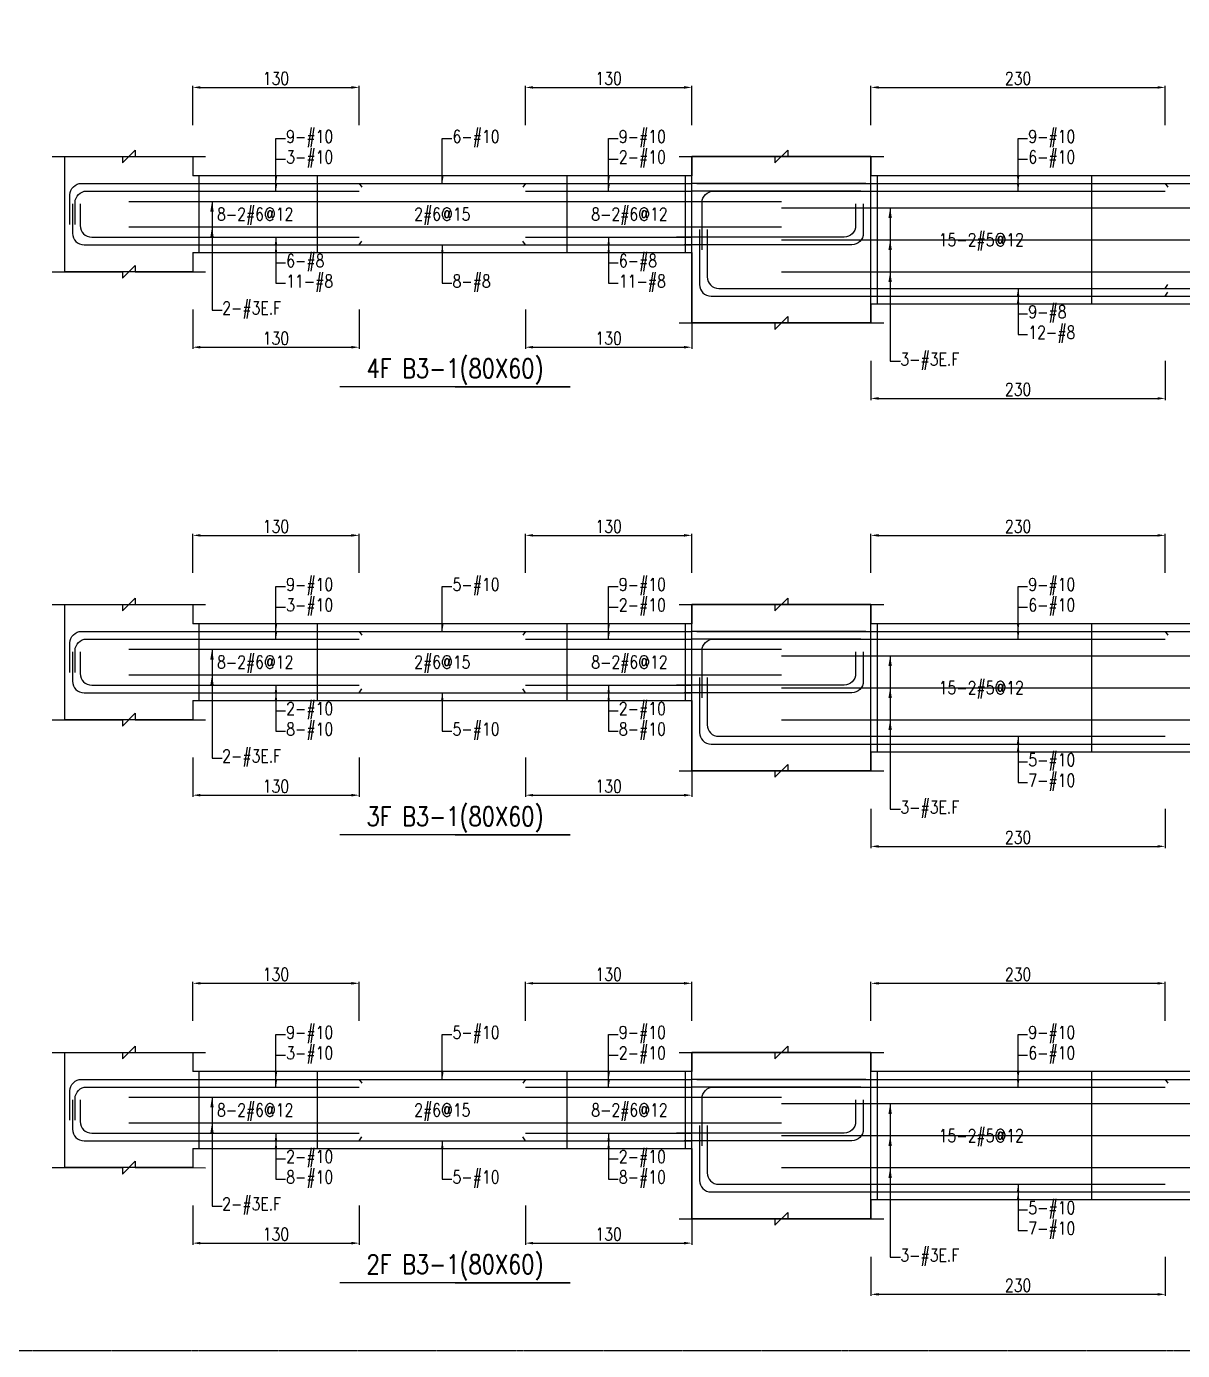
# Model space of a CAD drawing. Header units: millimetres. Extents: x 0 to 84580, y -12276 to 4373.
# Drawn here: x 47146 to 48049, y 0 to 1034 of the extents above; entities that cross this region are included whole.
import ezdxf
from ezdxf.enums import TextEntityAlignment as Align

# ---------------------------------------------------------------- set-up
doc = ezdxf.new("R2010")
doc.units = ezdxf.units.MM
doc.header["$MEASUREMENT"] = 0
doc.linetypes.add('CENTER', pattern=[2, 1.25, -0.25, 0.25, -0.25])
for name, color, linetype in [('S-DIM', 2, 'Continuous'), ('S-GRID', 1, 'CENTER'), ('S-LEADER', 2, 'Continuous'), ('S-RC', 130, 'Continuous'), ('S-REINF', 6, 'Continuous'), ('S-TEXT', 2, 'Continuous')]:
    doc.layers.add(name, color=color, linetype=linetype)
doc.styles.add('CS4', font='romans.shx', dxfattribs={"width": 0.8, "bigfont": 'lsp.shx'})
doc.styles.get("Standard").update_dxf_attribs({"font": 'arial.ttf'})
doc.dimstyles.new('ISO-25', dxfattribs={"dimtxt": 2.5, "dimasz": 2.5, "dimexe": 1.25, "dimexo": 0.625, "dimtad": 1, "dimtxsty": 'Standard', "dimcen": 2.5, "dimadec": 0, "dimazin": 0, "dimtfac": 1, "dimtmove": 0, "dimatfit": 3, "dimfxl": 0, "dimarcsym": 0})

# ---------------------------------------------------------------- blocks, each defined once
blk = doc.blocks.new('*D611')
at = {"layer": 'DEFPOINTS', "color": 0, "transparency": 16777216}
for p in [(47405.9, 286.9), (47275.9, 256.9), (47405.9, 256.9)]:
    blk.add_point(p, dxfattribs=at)
at = {"layer": 'S-DIM', "color": 0, "lineweight": -2, "transparency": 16777216}
for p, q in [((47275.9, 257.5), (47275.9, 288.1)), ((47281.9, 286.9), (47399.9, 286.9)), ((47405.9, 257.5), (47405.9, 288.1))]:
    blk.add_line(p, q, dxfattribs=at)
at = {"layer": 'S-DIM', "color": 0, "transparency": 16777216}
for points in [[(47281.9, 287.9), (47281.9, 285.9), (47275.9, 286.9)], [(47399.9, 287.9), (47399.9, 285.9), (47405.9, 286.9)]]:
    blk.add_solid(points, dxfattribs=at)
at = {"layer": 'S-DIM', "color": 0, "transparency": 16777216, "insert": (47340.9, 293.9), "char_height": 10, "attachment_point": 5, "style": 'CS4'}
blk.add_mtext('130', dxfattribs=at)
blk = doc.blocks.new('*D612')
at = {"layer": 'DEFPOINTS', "color": 0, "transparency": 16777216}
for p in [(47665.9, 286.9), (47535.9, 256.9), (47665.9, 256.9)]:
    blk.add_point(p, dxfattribs=at)
at = {"layer": 'S-DIM', "color": 0, "lineweight": -2, "transparency": 16777216}
for p, q in [((47535.9, 257.5), (47535.9, 288.1)), ((47541.9, 286.9), (47659.9, 286.9)), ((47665.9, 257.5), (47665.9, 288.1))]:
    blk.add_line(p, q, dxfattribs=at)
at = {"layer": 'S-DIM', "color": 0, "transparency": 16777216}
for points in [[(47541.9, 287.9), (47541.9, 285.9), (47535.9, 286.9)], [(47659.9, 287.9), (47659.9, 285.9), (47665.9, 286.9)]]:
    blk.add_solid(points, dxfattribs=at)
at = {"layer": 'S-DIM', "color": 0, "transparency": 16777216, "insert": (47600.9, 293.9), "char_height": 10, "attachment_point": 5, "style": 'CS4'}
blk.add_mtext('130', dxfattribs=at)
blk = doc.blocks.new('*D613')
at = {"layer": 'DEFPOINTS', "color": 0, "transparency": 16777216}
for p in [(47275.9, 113.9), (47405.9, 113.9), (47405.9, 83.9)]:
    blk.add_point(p, dxfattribs=at)
at = {"layer": 'S-DIM', "color": 0, "lineweight": -2, "transparency": 16777216}
for p, q in [((47275.9, 113.3), (47275.9, 82.6)), ((47405.9, 113.3), (47405.9, 82.6)), ((47281.9, 83.9), (47399.9, 83.9))]:
    blk.add_line(p, q, dxfattribs=at)
at = {"layer": 'S-DIM', "color": 0, "transparency": 16777216}
for points in [[(47281.9, 84.9), (47281.9, 82.9), (47275.9, 83.9)], [(47399.9, 84.9), (47399.9, 82.9), (47405.9, 83.9)]]:
    blk.add_solid(points, dxfattribs=at)
at = {"layer": 'S-DIM', "color": 0, "transparency": 16777216, "insert": (47340.9, 90.9), "char_height": 10, "attachment_point": 5, "style": 'CS4'}
blk.add_mtext('130', dxfattribs=at)
blk = doc.blocks.new('*D614')
at = {"layer": 'DEFPOINTS', "color": 0, "transparency": 16777216}
for p in [(47535.9, 113.9), (47665.9, 113.9), (47665.9, 83.9)]:
    blk.add_point(p, dxfattribs=at)
at = {"layer": 'S-DIM', "color": 0, "lineweight": -2, "transparency": 16777216}
for p, q in [((47535.9, 113.3), (47535.9, 82.6)), ((47665.9, 113.3), (47665.9, 82.6)), ((47541.9, 83.9), (47659.9, 83.9))]:
    blk.add_line(p, q, dxfattribs=at)
at = {"layer": 'S-DIM', "color": 0, "transparency": 16777216}
for points in [[(47541.9, 84.9), (47541.9, 82.9), (47535.9, 83.9)], [(47659.9, 84.9), (47659.9, 82.9), (47665.9, 83.9)]]:
    blk.add_solid(points, dxfattribs=at)
at = {"layer": 'S-DIM', "color": 0, "transparency": 16777216, "insert": (47600.9, 90.9), "char_height": 10, "attachment_point": 5, "style": 'CS4'}
blk.add_mtext('130', dxfattribs=at)
blk = doc.blocks.new('*D621')
at = {"layer": 'DEFPOINTS', "color": 0, "transparency": 16777216}
for p in [(47405.9, 636.9), (47275.9, 606.9), (47405.9, 606.9)]:
    blk.add_point(p, dxfattribs=at)
at = {"layer": 'S-DIM', "color": 0, "lineweight": -2, "transparency": 16777216}
for p, q in [((47275.9, 607.5), (47275.9, 638.1)), ((47281.9, 636.9), (47399.9, 636.9)), ((47405.9, 607.5), (47405.9, 638.1))]:
    blk.add_line(p, q, dxfattribs=at)
at = {"layer": 'S-DIM', "color": 0, "transparency": 16777216}
for points in [[(47281.9, 637.9), (47281.9, 635.9), (47275.9, 636.9)], [(47399.9, 637.9), (47399.9, 635.9), (47405.9, 636.9)]]:
    blk.add_solid(points, dxfattribs=at)
at = {"layer": 'S-DIM', "color": 0, "transparency": 16777216, "insert": (47340.9, 643.9), "char_height": 10, "attachment_point": 5, "style": 'CS4'}
blk.add_mtext('130', dxfattribs=at)
blk = doc.blocks.new('*D622')
at = {"layer": 'DEFPOINTS', "color": 0, "transparency": 16777216}
for p in [(47665.9, 636.9), (47535.9, 606.9), (47665.9, 606.9)]:
    blk.add_point(p, dxfattribs=at)
at = {"layer": 'S-DIM', "color": 0, "lineweight": -2, "transparency": 16777216}
for p, q in [((47535.9, 607.5), (47535.9, 638.1)), ((47541.9, 636.9), (47659.9, 636.9)), ((47665.9, 607.5), (47665.9, 638.1))]:
    blk.add_line(p, q, dxfattribs=at)
at = {"layer": 'S-DIM', "color": 0, "transparency": 16777216}
for points in [[(47541.9, 637.9), (47541.9, 635.9), (47535.9, 636.9)], [(47659.9, 637.9), (47659.9, 635.9), (47665.9, 636.9)]]:
    blk.add_solid(points, dxfattribs=at)
at = {"layer": 'S-DIM', "color": 0, "transparency": 16777216, "insert": (47600.9, 643.9), "char_height": 10, "attachment_point": 5, "style": 'CS4'}
blk.add_mtext('130', dxfattribs=at)
blk = doc.blocks.new('*D623')
at = {"layer": 'DEFPOINTS', "color": 0, "transparency": 16777216}
for p in [(47275.9, 463.9), (47405.9, 463.9), (47405.9, 433.9)]:
    blk.add_point(p, dxfattribs=at)
at = {"layer": 'S-DIM', "color": 0, "lineweight": -2, "transparency": 16777216}
for p, q in [((47275.9, 463.3), (47275.9, 432.6)), ((47405.9, 463.3), (47405.9, 432.6)), ((47281.9, 433.9), (47399.9, 433.9))]:
    blk.add_line(p, q, dxfattribs=at)
at = {"layer": 'S-DIM', "color": 0, "transparency": 16777216}
for points in [[(47281.9, 434.9), (47281.9, 432.9), (47275.9, 433.9)], [(47399.9, 434.9), (47399.9, 432.9), (47405.9, 433.9)]]:
    blk.add_solid(points, dxfattribs=at)
at = {"layer": 'S-DIM', "color": 0, "transparency": 16777216, "insert": (47340.9, 440.9), "char_height": 10, "attachment_point": 5, "style": 'CS4'}
blk.add_mtext('130', dxfattribs=at)
blk = doc.blocks.new('*D624')
at = {"layer": 'DEFPOINTS', "color": 0, "transparency": 16777216}
for p in [(47535.9, 463.9), (47665.9, 463.9), (47665.9, 433.9)]:
    blk.add_point(p, dxfattribs=at)
at = {"layer": 'S-DIM', "color": 0, "lineweight": -2, "transparency": 16777216}
for p, q in [((47535.9, 463.3), (47535.9, 432.6)), ((47665.9, 463.3), (47665.9, 432.6)), ((47541.9, 433.9), (47659.9, 433.9))]:
    blk.add_line(p, q, dxfattribs=at)
at = {"layer": 'S-DIM', "color": 0, "transparency": 16777216}
for points in [[(47541.9, 434.9), (47541.9, 432.9), (47535.9, 433.9)], [(47659.9, 434.9), (47659.9, 432.9), (47665.9, 433.9)]]:
    blk.add_solid(points, dxfattribs=at)
at = {"layer": 'S-DIM', "color": 0, "transparency": 16777216, "insert": (47600.9, 440.9), "char_height": 10, "attachment_point": 5, "style": 'CS4'}
blk.add_mtext('130', dxfattribs=at)
blk = doc.blocks.new('*D625')
at = {"layer": 'DEFPOINTS', "color": 0, "transparency": 16777216}
for p in [(47405.9, 986.9), (47275.9, 956.9), (47405.9, 956.9)]:
    blk.add_point(p, dxfattribs=at)
at = {"layer": 'S-DIM', "color": 0, "lineweight": -2, "transparency": 16777216}
for p, q in [((47275.9, 957.5), (47275.9, 988.1)), ((47281.9, 986.9), (47399.9, 986.9)), ((47405.9, 957.5), (47405.9, 988.1))]:
    blk.add_line(p, q, dxfattribs=at)
at = {"layer": 'S-DIM', "color": 0, "transparency": 16777216}
for points in [[(47281.9, 987.9), (47281.9, 985.9), (47275.9, 986.9)], [(47399.9, 987.9), (47399.9, 985.9), (47405.9, 986.9)]]:
    blk.add_solid(points, dxfattribs=at)
at = {"layer": 'S-DIM', "color": 0, "transparency": 16777216, "insert": (47340.9, 993.9), "char_height": 10, "attachment_point": 5, "style": 'CS4'}
blk.add_mtext('130', dxfattribs=at)
blk = doc.blocks.new('*D626')
at = {"layer": 'DEFPOINTS', "color": 0, "transparency": 16777216}
for p in [(47665.9, 986.9), (47535.9, 956.9), (47665.9, 956.9)]:
    blk.add_point(p, dxfattribs=at)
at = {"layer": 'S-DIM', "color": 0, "lineweight": -2, "transparency": 16777216}
for p, q in [((47535.9, 957.5), (47535.9, 988.1)), ((47541.9, 986.9), (47659.9, 986.9)), ((47665.9, 957.5), (47665.9, 988.1))]:
    blk.add_line(p, q, dxfattribs=at)
at = {"layer": 'S-DIM', "color": 0, "transparency": 16777216}
for points in [[(47541.9, 987.9), (47541.9, 985.9), (47535.9, 986.9)], [(47659.9, 987.9), (47659.9, 985.9), (47665.9, 986.9)]]:
    blk.add_solid(points, dxfattribs=at)
at = {"layer": 'S-DIM', "color": 0, "transparency": 16777216, "insert": (47600.9, 993.9), "char_height": 10, "attachment_point": 5, "style": 'CS4'}
blk.add_mtext('130', dxfattribs=at)
blk = doc.blocks.new('*D627')
at = {"layer": 'DEFPOINTS', "color": 0, "transparency": 16777216}
for p in [(47275.9, 813.9), (47405.9, 813.9), (47405.9, 783.9)]:
    blk.add_point(p, dxfattribs=at)
at = {"layer": 'S-DIM', "color": 0, "lineweight": -2, "transparency": 16777216}
for p, q in [((47275.9, 813.3), (47275.9, 782.6)), ((47405.9, 813.3), (47405.9, 782.6)), ((47281.9, 783.9), (47399.9, 783.9))]:
    blk.add_line(p, q, dxfattribs=at)
at = {"layer": 'S-DIM', "color": 0, "transparency": 16777216}
for points in [[(47281.9, 784.9), (47281.9, 782.9), (47275.9, 783.9)], [(47399.9, 784.9), (47399.9, 782.9), (47405.9, 783.9)]]:
    blk.add_solid(points, dxfattribs=at)
at = {"layer": 'S-DIM', "color": 0, "transparency": 16777216, "insert": (47340.9, 790.9), "char_height": 10, "attachment_point": 5, "style": 'CS4'}
blk.add_mtext('130', dxfattribs=at)
blk = doc.blocks.new('*D628')
at = {"layer": 'DEFPOINTS', "color": 0, "transparency": 16777216}
for p in [(47535.9, 813.9), (47665.9, 813.9), (47665.9, 783.9)]:
    blk.add_point(p, dxfattribs=at)
at = {"layer": 'S-DIM', "color": 0, "lineweight": -2, "transparency": 16777216}
for p, q in [((47535.9, 813.3), (47535.9, 782.6)), ((47665.9, 813.3), (47665.9, 782.6)), ((47541.9, 783.9), (47659.9, 783.9))]:
    blk.add_line(p, q, dxfattribs=at)
at = {"layer": 'S-DIM', "color": 0, "transparency": 16777216}
for points in [[(47541.9, 784.9), (47541.9, 782.9), (47535.9, 783.9)], [(47659.9, 784.9), (47659.9, 782.9), (47665.9, 783.9)]]:
    blk.add_solid(points, dxfattribs=at)
at = {"layer": 'S-DIM', "color": 0, "transparency": 16777216, "insert": (47600.9, 790.9), "char_height": 10, "attachment_point": 5, "style": 'CS4'}
blk.add_mtext('130', dxfattribs=at)
blk = doc.blocks.new('*D635')
at = {"layer": 'DEFPOINTS', "color": 0, "transparency": 16777216}
for p in [(48035.9, 286.9), (47805.9, 256.9), (48035.9, 256.9)]:
    blk.add_point(p, dxfattribs=at)
at = {"layer": 'S-DIM', "color": 0, "lineweight": -2, "transparency": 16777216}
for p, q in [((47805.9, 257.5), (47805.9, 288.1)), ((47811.9, 286.9), (48029.9, 286.9)), ((48035.9, 257.5), (48035.9, 288.1))]:
    blk.add_line(p, q, dxfattribs=at)
at = {"layer": 'S-DIM', "color": 0, "transparency": 16777216}
for points in [[(47811.9, 287.9), (47811.9, 285.9), (47805.9, 286.9)], [(48029.9, 287.9), (48029.9, 285.9), (48035.9, 286.9)]]:
    blk.add_solid(points, dxfattribs=at)
at = {"layer": 'S-DIM', "color": 0, "transparency": 16777216, "insert": (47920.9, 293.9), "char_height": 10, "attachment_point": 5, "style": 'CS4'}
blk.add_mtext('230', dxfattribs=at)
blk = doc.blocks.new('*D637')
at = {"layer": 'DEFPOINTS', "color": 0, "transparency": 16777216}
for p in [(47805.9, 73.9), (48035.9, 73.9), (48035.9, 43.9)]:
    blk.add_point(p, dxfattribs=at)
at = {"layer": 'S-DIM', "color": 0, "lineweight": -2, "transparency": 16777216}
for p, q in [((47805.9, 73.3), (47805.9, 42.6)), ((48035.9, 73.3), (48035.9, 42.6)), ((47811.9, 43.9), (48029.9, 43.9))]:
    blk.add_line(p, q, dxfattribs=at)
at = {"layer": 'S-DIM', "color": 0, "transparency": 16777216}
for points in [[(47811.9, 44.9), (47811.9, 42.9), (47805.9, 43.9)], [(48029.9, 44.9), (48029.9, 42.9), (48035.9, 43.9)]]:
    blk.add_solid(points, dxfattribs=at)
at = {"layer": 'S-DIM', "color": 0, "transparency": 16777216, "insert": (47920.9, 50.9), "char_height": 10, "attachment_point": 5, "style": 'CS4'}
blk.add_mtext('230', dxfattribs=at)
blk = doc.blocks.new('*D639')
at = {"layer": 'DEFPOINTS', "color": 0, "transparency": 16777216}
for p in [(48035.9, 636.9), (47805.9, 606.9), (48035.9, 606.9)]:
    blk.add_point(p, dxfattribs=at)
at = {"layer": 'S-DIM', "color": 0, "lineweight": -2, "transparency": 16777216}
for p, q in [((47805.9, 607.5), (47805.9, 638.1)), ((47811.9, 636.9), (48029.9, 636.9)), ((48035.9, 607.5), (48035.9, 638.1))]:
    blk.add_line(p, q, dxfattribs=at)
at = {"layer": 'S-DIM', "color": 0, "transparency": 16777216}
for points in [[(47811.9, 637.9), (47811.9, 635.9), (47805.9, 636.9)], [(48029.9, 637.9), (48029.9, 635.9), (48035.9, 636.9)]]:
    blk.add_solid(points, dxfattribs=at)
at = {"layer": 'S-DIM', "color": 0, "transparency": 16777216, "insert": (47920.9, 643.9), "char_height": 10, "attachment_point": 5, "style": 'CS4'}
blk.add_mtext('230', dxfattribs=at)
blk = doc.blocks.new('*D641')
at = {"layer": 'DEFPOINTS', "color": 0, "transparency": 16777216}
for p in [(47805.9, 423.9), (48035.9, 423.9), (48035.9, 393.9)]:
    blk.add_point(p, dxfattribs=at)
at = {"layer": 'S-DIM', "color": 0, "lineweight": -2, "transparency": 16777216}
for p, q in [((47805.9, 423.3), (47805.9, 392.6)), ((48035.9, 423.3), (48035.9, 392.6)), ((47811.9, 393.9), (48029.9, 393.9))]:
    blk.add_line(p, q, dxfattribs=at)
at = {"layer": 'S-DIM', "color": 0, "transparency": 16777216}
for points in [[(47811.9, 394.9), (47811.9, 392.9), (47805.9, 393.9)], [(48029.9, 394.9), (48029.9, 392.9), (48035.9, 393.9)]]:
    blk.add_solid(points, dxfattribs=at)
at = {"layer": 'S-DIM', "color": 0, "transparency": 16777216, "insert": (47920.9, 400.9), "char_height": 10, "attachment_point": 5, "style": 'CS4'}
blk.add_mtext('230', dxfattribs=at)
blk = doc.blocks.new('*D553')
at = {"layer": 'DEFPOINTS', "color": 0, "transparency": 16777216}
for p in [(48035.9, 986.9), (47805.9, 956.9), (48035.9, 956.9)]:
    blk.add_point(p, dxfattribs=at)
at = {"layer": 'S-DIM', "color": 0, "lineweight": -2, "transparency": 16777216}
for p, q in [((47805.9, 957.5), (47805.9, 988.1)), ((47811.9, 986.9), (48029.9, 986.9)), ((48035.9, 957.5), (48035.9, 988.1))]:
    blk.add_line(p, q, dxfattribs=at)
at = {"layer": 'S-DIM', "color": 0, "transparency": 16777216}
for points in [[(47811.9, 987.9), (47811.9, 985.9), (47805.9, 986.9)], [(48029.9, 987.9), (48029.9, 985.9), (48035.9, 986.9)]]:
    blk.add_solid(points, dxfattribs=at)
at = {"layer": 'S-DIM', "color": 0, "transparency": 16777216, "insert": (47920.9, 993.9), "char_height": 10, "attachment_point": 5, "style": 'CS4'}
blk.add_mtext('230', dxfattribs=at)
blk = doc.blocks.new('*D555')
at = {"layer": 'DEFPOINTS', "color": 0, "transparency": 16777216}
for p in [(47805.9, 773.9), (48035.9, 773.9), (48035.9, 743.9)]:
    blk.add_point(p, dxfattribs=at)
at = {"layer": 'S-DIM', "color": 0, "lineweight": -2, "transparency": 16777216}
for p, q in [((47805.9, 773.3), (47805.9, 742.6)), ((48035.9, 773.3), (48035.9, 742.6)), ((47811.9, 743.9), (48029.9, 743.9))]:
    blk.add_line(p, q, dxfattribs=at)
at = {"layer": 'S-DIM', "color": 0, "transparency": 16777216}
for points in [[(47811.9, 744.9), (47811.9, 742.9), (47805.9, 743.9)], [(48029.9, 744.9), (48029.9, 742.9), (48035.9, 743.9)]]:
    blk.add_solid(points, dxfattribs=at)
at = {"layer": 'S-DIM', "color": 0, "transparency": 16777216, "insert": (47920.9, 750.9), "char_height": 10, "attachment_point": 5, "style": 'CS4'}
blk.add_mtext('230', dxfattribs=at)

msp = doc.modelspace()

# ---------------------------------------------------------------- linework, layer by layer
at = {"layer": 'S-GRID'}
msp.add_lwpolyline([(45519, 0), (48748, 0), (48748, 2069), (45519, 2069), (45519, 0)], dxfattribs=at)
at = {"layer": 'S-RC'}
for points in [[(47165.915, 932.881), (47220.915, 932.87), (47220.914, 927.87), (47230.916, 937.868), (47230.915, 932.868), (47285.915, 932.857)], [(47275.915, 857.881), (47275.915, 842.881), (47175.915, 842.881), (47175.915, 932.881), (47275.915, 932.881), (47275.915, 917.881)], [(47655.915, 932.881), (47730.915, 932.866), (47730.914, 927.866), (47740.916, 937.864), (47740.915, 932.864), (47815.915, 932.85)], [(47655.915, 932.881), (47730.915, 932.866), (47730.914, 927.866), (47740.916, 937.864), (47740.915, 932.864), (47815.915, 932.85)], [(47665.915, 857.881), (47665.915, 802.881), (47805.915, 802.881), (47805.915, 932.881), (47665.915, 932.881), (47665.915, 917.881)], [(47805.915, 817.881), (47805.915, 802.881), (47665.915, 802.881), (47665.915, 932.881), (47805.915, 932.881), (47805.915, 917.881)], [(47665.915, 917.881), (47275.915, 917.881)], [(48495.915, 917.881), (47805.915, 917.881)], [(47275.915, 857.881), (47665.915, 857.881)], [(47165.915, 842.881), (47220.915, 842.87), (47220.914, 837.87), (47230.916, 847.868), (47230.915, 842.868), (47285.915, 842.857)], [(47805.915, 817.881), (48495.915, 817.881)], [(47655.915, 802.881), (47730.915, 802.866), (47730.914, 797.866), (47740.916, 807.864), (47740.915, 802.864), (47815.915, 802.85)], [(47655.915, 802.881), (47730.915, 802.866), (47730.914, 797.866), (47740.916, 807.864), (47740.915, 802.864), (47815.915, 802.85)], [(47480.915, 752.881), (47570.915, 752.881), (47390.915, 752.881)], [(47165.915, 582.881), (47220.915, 582.87), (47220.914, 577.87), (47230.916, 587.868), (47230.915, 582.868), (47285.915, 582.857)], [(47275.915, 507.881), (47275.915, 492.881), (47175.915, 492.881), (47175.915, 582.881), (47275.915, 582.881), (47275.915, 567.881)], [(47655.915, 582.881), (47730.915, 582.866), (47730.914, 577.866), (47740.916, 587.864), (47740.915, 582.864), (47815.915, 582.85)], [(47655.915, 582.881), (47730.915, 582.866), (47730.914, 577.866), (47740.916, 587.864), (47740.915, 582.864), (47815.915, 582.85)], [(47665.915, 507.881), (47665.915, 452.881), (47805.915, 452.881), (47805.915, 582.881), (47665.915, 582.881), (47665.915, 567.881)], [(47805.915, 467.881), (47805.915, 452.881), (47665.915, 452.881), (47665.915, 582.881), (47805.915, 582.881), (47805.915, 567.881)], [(47665.915, 567.881), (47275.915, 567.881)], [(48495.915, 567.881), (47805.915, 567.881)], [(47275.915, 507.881), (47665.915, 507.881)], [(47165.915, 492.881), (47220.915, 492.87), (47220.914, 487.87), (47230.916, 497.868), (47230.915, 492.868), (47285.915, 492.857)], [(47805.915, 467.881), (48495.915, 467.881)], [(47655.915, 452.881), (47730.915, 452.866), (47730.914, 447.866), (47740.916, 457.864), (47740.915, 452.864), (47815.915, 452.85)], [(47655.915, 452.881), (47730.915, 452.866), (47730.914, 447.866), (47740.916, 457.864), (47740.915, 452.864), (47815.915, 452.85)], [(47480.915, 402.881), (47570.915, 402.881), (47390.915, 402.881)], [(47165.915, 232.881), (47220.915, 232.87), (47220.914, 227.87), (47230.916, 237.868), (47230.915, 232.868), (47285.915, 232.857)], [(47275.915, 157.881), (47275.915, 142.881), (47175.915, 142.881), (47175.915, 232.881), (47275.915, 232.881), (47275.915, 217.881)], [(47655.915, 232.881), (47730.915, 232.866), (47730.914, 227.866), (47740.916, 237.864), (47740.915, 232.864), (47815.915, 232.85)], [(47655.915, 232.881), (47730.915, 232.866), (47730.914, 227.866), (47740.916, 237.864), (47740.915, 232.864), (47815.915, 232.85)], [(47665.915, 157.881), (47665.915, 102.881), (47805.915, 102.881), (47805.915, 232.881), (47665.915, 232.881), (47665.915, 217.881)], [(47805.915, 117.881), (47805.915, 102.881), (47665.915, 102.881), (47665.915, 232.881), (47805.915, 232.881), (47805.915, 217.881)], [(47665.915, 217.881), (47275.915, 217.881)], [(48495.915, 217.881), (47805.915, 217.881)], [(47275.915, 157.881), (47665.915, 157.881)], [(47165.915, 142.881), (47220.915, 142.87), (47220.914, 137.87), (47230.916, 147.868), (47230.915, 142.868), (47285.915, 142.857)], [(47805.915, 117.881), (48495.915, 117.881)], [(47655.915, 102.881), (47730.915, 102.866), (47730.914, 97.866), (47740.916, 107.864), (47740.915, 102.864), (47815.915, 102.85)], [(47655.915, 102.881), (47730.915, 102.866), (47730.914, 97.866), (47740.916, 107.864), (47740.915, 102.864), (47815.915, 102.85)], [(47480.915, 52.881), (47570.915, 52.881), (47390.915, 52.881)]]:
    msp.add_lwpolyline(points, dxfattribs=at)
at = {"layer": 'S-REINF'}
for points in [[(47179.915, 879.881), (47179.915, 902.881, -0.41421356), (47188.915, 911.881), (47275.915, 911.881)], [(47183.915, 879.881), (47183.915, 896.881, -0.41421356), (47192.915, 905.881), (47275.915, 905.881)], [(47673.915, 859.881), (47673.915, 896.881, -0.41421356), (47682.915, 905.881), (47805.915, 905.881)], [(47181.915, 895.881), (47181.915, 872.881, 0.41421356), (47190.915, 863.881), (47275.915, 863.881)], [(47187.915, 895.881), (47187.915, 878.881, 0.41421356), (47196.915, 869.881), (47275.915, 869.881)], [(47793.915, 895.881), (47793.915, 878.881, -0.41421356), (47784.915, 869.881), (47653.915, 869.881)], [(47799.915, 895.881), (47799.915, 872.881, -0.41421356), (47790.915, 863.881), (47659.915, 863.881)], [(47671.915, 875.881), (47671.915, 832.881, 0.41421356), (47680.915, 823.881), (47805.915, 823.881)], [(47677.915, 875.881), (47677.915, 838.881, 0.41421356), (47686.915, 829.881), (47805.915, 829.881)], [(47179.915, 529.881), (47179.915, 552.881, -0.41421356), (47188.915, 561.881), (47275.915, 561.881)], [(47183.915, 529.881), (47183.915, 546.881, -0.41421356), (47192.915, 555.881), (47275.915, 555.881)], [(47673.915, 509.881), (47673.915, 546.881, -0.41421356), (47682.915, 555.881), (47805.915, 555.881)], [(47181.915, 545.881), (47181.915, 522.881, 0.41421356), (47190.915, 513.881), (47275.915, 513.881)], [(47187.915, 545.881), (47187.915, 528.881, 0.41421356), (47196.915, 519.881), (47275.915, 519.881)], [(47793.915, 545.881), (47793.915, 528.881, -0.41421356), (47784.915, 519.881), (47653.915, 519.881)], [(47799.915, 545.881), (47799.915, 522.881, -0.41421356), (47790.915, 513.881), (47659.915, 513.881)], [(47671.915, 525.881), (47671.915, 482.881, 0.41421356), (47680.915, 473.881), (47805.915, 473.881)], [(47677.915, 525.881), (47677.915, 488.881, 0.41421356), (47686.915, 479.881), (47805.915, 479.881)], [(47179.915, 179.881), (47179.915, 202.881, -0.41421356), (47188.915, 211.881), (47275.915, 211.881)], [(47183.915, 179.881), (47183.915, 196.881, -0.41421356), (47192.915, 205.881), (47275.915, 205.881)], [(47673.915, 159.881), (47673.915, 196.881, -0.41421356), (47682.915, 205.881), (47805.915, 205.881)], [(47181.915, 195.881), (47181.915, 172.881, 0.41421356), (47190.915, 163.881), (47275.915, 163.881)], [(47187.915, 195.881), (47187.915, 178.881, 0.41421356), (47196.915, 169.881), (47275.915, 169.881)], [(47793.915, 195.881), (47793.915, 178.881, -0.41421356), (47784.915, 169.881), (47653.915, 169.881)], [(47799.915, 195.881), (47799.915, 172.881, -0.41421356), (47790.915, 163.881), (47659.915, 163.881)], [(47671.915, 175.881), (47671.915, 132.881, 0.41421356), (47680.915, 123.881), (47805.915, 123.881)], [(47677.915, 175.881), (47677.915, 138.881, 0.41421356), (47686.915, 129.881), (47805.915, 129.881)]]:
    msp.add_lwpolyline(points, format="xyb", dxfattribs=at)
for points in [[(47275.915, 911.881), (47405.915, 911.881)], [(47405.915, 911.881), (47407.915, 908.881)], [(47405.915, 911.881), (47535.915, 911.881)], [(47535.915, 911.881), (47533.915, 908.881)], [(47535.915, 911.881), (47665.915, 911.881)], [(47801.915, 911.881), (47665.915, 911.881)], [(47669.915, 911.881), (47805.915, 911.881)], [(47805.915, 911.881), (48035.915, 911.881)], [(48035.915, 911.881), (48037.915, 908.881)], [(48035.915, 911.881), (48265.915, 911.881)], [(47275.915, 905.881), (47405.915, 905.881)], [(47535.915, 905.881), (47665.915, 905.881)], [(47797.915, 905.881), (47665.915, 905.881)], [(47805.915, 905.881), (48035.915, 905.881)], [(47275.915, 869.881), (47405.915, 869.881)], [(47535.915, 869.881), (47665.915, 869.881)], [(47275.915, 863.881), (47405.915, 863.881)], [(47405.915, 863.881), (47407.915, 866.881)], [(47405.915, 863.881), (47535.915, 863.881)], [(47535.915, 863.881), (47533.915, 866.881)], [(47535.915, 863.881), (47665.915, 863.881)], [(47805.915, 829.881), (48035.915, 829.881)], [(48035.915, 829.881), (48037.915, 832.881)], [(48035.915, 829.881), (48265.915, 829.881)], [(47805.915, 823.881), (48035.915, 823.881)], [(48035.915, 823.881), (48037.915, 826.881)], [(48035.915, 823.881), (48265.915, 823.881)], [(47275.915, 561.881), (47405.915, 561.881)], [(47405.915, 561.881), (47407.915, 558.881)], [(47405.915, 561.881), (47535.915, 561.881)], [(47535.915, 561.881), (47533.915, 558.881)], [(47535.915, 561.881), (47665.915, 561.881)], [(47801.915, 561.881), (47665.915, 561.881)], [(47669.915, 561.881), (47805.915, 561.881)], [(47805.915, 561.881), (48035.915, 561.881)], [(48035.915, 561.881), (48037.915, 558.881)], [(48035.915, 561.881), (48265.915, 561.881)], [(47275.915, 555.881), (47405.915, 555.881)], [(47535.915, 555.881), (47665.915, 555.881)], [(47797.915, 555.881), (47665.915, 555.881)], [(47805.915, 555.881), (48035.915, 555.881)], [(47275.915, 519.881), (47405.915, 519.881)], [(47535.915, 519.881), (47665.915, 519.881)], [(47275.915, 513.881), (47405.915, 513.881)], [(47405.915, 513.881), (47407.915, 516.881)], [(47405.915, 513.881), (47535.915, 513.881)], [(47535.915, 513.881), (47533.915, 516.881)], [(47535.915, 513.881), (47665.915, 513.881)], [(47805.915, 479.881), (48035.915, 479.881)], [(47805.915, 473.881), (48035.915, 473.881)], [(48035.915, 473.881), (48265.915, 473.881)], [(47275.915, 211.881), (47405.915, 211.881)], [(47405.915, 211.881), (47407.915, 208.881)], [(47405.915, 211.881), (47535.915, 211.881)], [(47535.915, 211.881), (47533.915, 208.881)], [(47535.915, 211.881), (47665.915, 211.881)], [(47801.915, 211.881), (47665.915, 211.881)], [(47669.915, 211.881), (47805.915, 211.881)], [(47805.915, 211.881), (48035.915, 211.881)], [(48035.915, 211.881), (48037.915, 208.881)], [(48035.915, 211.881), (48265.915, 211.881)], [(47275.915, 205.881), (47405.915, 205.881)], [(47535.915, 205.881), (47665.915, 205.881)], [(47797.915, 205.881), (47665.915, 205.881)], [(47805.915, 205.881), (48035.915, 205.881)], [(47275.915, 169.881), (47405.915, 169.881)], [(47405.915, 163.881), (47407.915, 166.881)], [(47535.915, 163.881), (47533.915, 166.881)], [(47535.915, 169.881), (47665.915, 169.881)], [(47275.915, 163.881), (47405.915, 163.881)], [(47405.915, 163.881), (47535.915, 163.881)], [(47535.915, 163.881), (47665.915, 163.881)], [(47805.915, 129.881), (48035.915, 129.881)], [(47805.915, 123.881), (48035.915, 123.881)], [(48035.915, 123.881), (48265.915, 123.881)]]:
    msp.add_lwpolyline(points, dxfattribs=at)
at = {"layer": 'S-REINF', "color": 1}
for points in [[(47280.915, 857.881), (47280.915, 917.881)], [(47373.415, 857.881), (47373.415, 917.881)], [(47568.415, 857.881), (47568.415, 917.881)], [(47660.915, 857.881), (47660.915, 917.881)], [(47810.915, 817.881), (47810.915, 917.881)], [(47978.415, 817.881), (47978.415, 917.881)], [(47225.915, 897.881), (47735.915, 897.881)], [(47735.915, 892.881), (48565.915, 892.881)], [(47225.915, 877.881), (47735.915, 877.881)], [(47735.915, 867.881), (48565.915, 867.881)], [(47735.915, 842.881), (48565.915, 842.881)], [(47280.915, 507.881), (47280.915, 567.881)], [(47373.415, 507.881), (47373.415, 567.881)], [(47568.415, 507.881), (47568.415, 567.881)], [(47660.915, 507.881), (47660.915, 567.881)], [(47810.915, 467.881), (47810.915, 567.881)], [(47978.415, 467.881), (47978.415, 567.881)], [(47225.915, 547.881), (47735.915, 547.881)], [(47735.915, 542.881), (48565.915, 542.881)], [(47225.915, 527.881), (47735.915, 527.881)], [(47735.915, 517.881), (48565.915, 517.881)], [(47735.915, 492.881), (48565.915, 492.881)], [(47280.915, 157.881), (47280.915, 217.881)], [(47373.415, 157.881), (47373.415, 217.881)], [(47568.415, 157.881), (47568.415, 217.881)], [(47660.915, 157.881), (47660.915, 217.881)], [(47810.915, 117.881), (47810.915, 217.881)], [(47978.415, 117.881), (47978.415, 217.881)], [(47225.915, 197.881), (47735.915, 197.881)], [(47735.915, 192.881), (48565.915, 192.881)], [(47225.915, 177.881), (47735.915, 177.881)], [(47735.915, 167.881), (48565.915, 167.881)], [(47735.915, 142.881), (48565.915, 142.881)]]:
    msp.add_lwpolyline(points, dxfattribs=at)

# ---------------------------------------------------------------- texts
at = {"layer": 'S-LEADER', "char_height": 10, "attachment_point": 4, "style": 'CS4'}
for s, insert in [('9-#10', (47348.915, 946.881)), ('6-#10', (47478.915, 946.881)), ('9-#10', (47608.915, 946.881)), ('9-#10', (47928.915, 946.881)), ('3-#10', (47348.915, 930.881)), ('2-#10', (47608.915, 930.881)), ('6-#10', (47928.915, 930.881)), ('6-#8', (47348.915, 849.881)), ('6-#8', (47608.915, 849.881)), ('11-#8', (47348.915, 833.881)), ('8-#8', (47478.915, 833.881)), ('11-#8', (47608.915, 833.881)), ('9-#8', (47928.915, 809.881)), ('12-#8', (47928.915, 793.881)), ('9-#10', (47348.915, 596.881)), ('5-#10', (47478.915, 596.881)), ('9-#10', (47608.915, 596.881)), ('9-#10', (47928.915, 596.881)), ('3-#10', (47348.915, 580.881)), ('2-#10', (47608.915, 580.881)), ('6-#10', (47928.915, 580.881)), ('2-#10', (47348.915, 499.881)), ('2-#10', (47608.915, 499.881)), ('8-#10', (47348.915, 483.881)), ('5-#10', (47478.915, 483.881)), ('8-#10', (47608.915, 483.881)), ('5-#10', (47928.915, 459.881)), ('7-#10', (47928.915, 443.881)), ('9-#10', (47348.915, 246.881)), ('5-#10', (47478.915, 246.881)), ('9-#10', (47608.915, 246.881)), ('9-#10', (47928.915, 246.881)), ('3-#10', (47348.915, 230.881)), ('2-#10', (47608.915, 230.881)), ('6-#10', (47928.915, 230.881)), ('2-#10', (47348.915, 149.881)), ('2-#10', (47608.915, 149.881)), ('8-#10', (47348.915, 133.881)), ('5-#10', (47478.915, 133.881)), ('8-#10', (47608.915, 133.881)), ('5-#10', (47928.915, 109.881)), ('7-#10', (47928.915, 93.881))]:
    msp.add_mtext(s, dxfattribs=dict(at, insert=insert))
at = {"layer": 'S-LEADER', "color": 3, "char_height": 10, "attachment_point": 4, "style": 'CS4'}
for s, insert in [('2-#3E.F', (47298.915, 812.881)), ('3-#3E.F', (47828.915, 772.881)), ('2-#3E.F', (47298.915, 462.881)), ('3-#3E.F', (47828.915, 422.881)), ('2-#3E.F', (47298.915, 112.881)), ('3-#3E.F', (47828.915, 72.881))]:
    msp.add_mtext(s, dxfattribs=dict(at, insert=insert))
at = {"layer": 'S-RC', "style": 'CS4', "width": 0.8}
for s, p in [('4F B3-1(80X60)', (47480.915, 759.881)), ('3F B3-1(80X60)', (47480.915, 409.881)), ('2F B3-1(80X60)', (47480.915, 59.881))]:
    msp.add_text(s, height=15, dxfattribs=at).set_placement(p, align=Align.CENTER)
at = {"layer": 'S-TEXT', "color": 1, "style": 'CS4', "width": 0.8}
for s, p in [('8-2#6@12', (47324.665, 882.881)), ('2#6@15', (47470.915, 882.881)), ('8-2#6@12', (47617.165, 882.881)), ('15-2#5@12', (47892.165, 862.881)), ('8-2#6@12', (47324.665, 532.881)), ('2#6@15', (47470.915, 532.881)), ('8-2#6@12', (47617.165, 532.881)), ('15-2#5@12', (47892.165, 512.881)), ('8-2#6@12', (47324.665, 182.881)), ('2#6@15', (47470.915, 182.881)), ('8-2#6@12', (47617.165, 182.881)), ('15-2#5@12', (47892.165, 162.881))]:
    msp.add_text(s, height=10, dxfattribs=at).set_placement(p, align=Align.CENTER)

# ---------------------------------------------------------------- dimensions: what is measured, and where the dimension line sits
at = {"layer": 'S-DIM'}
for p1, p2, distance, picture, middle in [((47275.915, 956.881), (47405.915, 956.881), 30, '*D625', (47340.915, 993.881)), ((47535.915, 956.881), (47665.915, 956.881), 30, '*D626', (47600.915, 993.881)), ((47805.915, 956.881), (48035.915, 956.881), 30, '*D553', (47920.915, 993.881)), ((47275.915, 813.881), (47405.915, 813.881), -30, '*D627', (47340.915, 790.881)), ((47535.915, 813.881), (47665.915, 813.881), -30, '*D628', (47600.915, 790.881)), ((47805.915, 773.881), (48035.915, 773.881), -30, '*D555', (47920.915, 750.881)), ((47275.915, 606.881), (47405.915, 606.881), 30, '*D621', (47340.915, 643.881)), ((47535.915, 606.881), (47665.915, 606.881), 30, '*D622', (47600.915, 643.881)), ((47805.915, 606.881), (48035.915, 606.881), 30, '*D639', (47920.915, 643.881)), ((47275.915, 463.881), (47405.915, 463.881), -30, '*D623', (47340.915, 440.881)), ((47535.915, 463.881), (47665.915, 463.881), -30, '*D624', (47600.915, 440.881)), ((47805.915, 423.881), (48035.915, 423.881), -30, '*D641', (47920.915, 400.881)), ((47275.915, 256.881), (47405.915, 256.881), 30, '*D611', (47340.915, 293.881)), ((47535.915, 256.881), (47665.915, 256.881), 30, '*D612', (47600.915, 293.881)), ((47805.915, 256.881), (48035.915, 256.881), 30, '*D635', (47920.915, 293.881)), ((47275.915, 113.881), (47405.915, 113.881), -30, '*D613', (47340.915, 90.881)), ((47535.915, 113.881), (47665.915, 113.881), -30, '*D614', (47600.915, 90.881)), ((47805.915, 73.881), (48035.915, 73.881), -30, '*D637', (47920.915, 50.881))]:
    dim = msp.add_aligned_dim(p1=p1, p2=p2, distance=distance, dimstyle='ISO-25', override={"dimtxt": 10, "dimasz": 6, "dimgap": 2, "dimtxsty": 'CS4'}, dxfattribs=at)
    dim.commit()
    dim.dimension.update_dxf_attribs({"geometry": picture, "text_midpoint": middle})

# ---------------------------------------------------------------- leaders
at = {"layer": 'S-LEADER', "annotation_type": 0, "has_hookline": 1, "hookline_direction": 0}
for points, override, text_width in [([(47340.915, 911.881), (47340.915, 946.881), (47348.29, 946.881)], {"dimasz": 6, "dimtad": 0}, 38.476), ([(47470.915, 911.881), (47470.915, 946.881), (47478.29, 946.881)], {"dimasz": 6, "dimtad": 0}, 38.095), ([(47600.915, 911.881), (47600.915, 946.881), (47608.29, 946.881)], {"dimasz": 6, "dimtad": 0}, 38.476), ([(47920.915, 911.881), (47920.915, 946.881), (47928.29, 946.881)], {"dimasz": 6, "dimtad": 0}, 38.476), ([(47340.915, 905.881), (47340.915, 930.881), (47348.29, 930.881)], {"dimasz": 6, "dimtad": 0}, 38.476), ([(47600.915, 905.881), (47600.915, 930.881), (47608.29, 930.881)], {"dimasz": 6, "dimtad": 0}, 38.476), ([(47920.915, 905.881), (47920.915, 930.881), (47928.29, 930.881)], {"dimasz": 6, "dimtad": 0}, 38.095), ([(47290.915, 877.881), (47290.915, 812.881), (47298.29, 812.881)], {"dimasz": 8, "dimtad": 0}, 49.524), ([(47340.915, 869.881), (47340.915, 849.881), (47348.29, 849.881)], {"dimasz": 6, "dimtad": 0}, 30.476), ([(47600.915, 869.881), (47600.915, 849.881), (47608.29, 849.881)], {"dimasz": 6, "dimtad": 0}, 30.476), ([(47340.915, 863.881), (47340.915, 833.881), (47348.29, 833.881)], {"dimasz": 6, "dimtad": 0}, 37.333), ([(47470.915, 863.881), (47470.915, 833.881), (47478.29, 833.881)], {"dimasz": 6, "dimtad": 0}, 30.857), ([(47600.915, 863.881), (47600.915, 833.881), (47608.29, 833.881)], {"dimasz": 6, "dimtad": 0}, 37.333), ([(47820.915, 842.881), (47820.915, 772.881), (47828.29, 772.881)], {"dimasz": 8, "dimtad": 0}, 49.524), ([(47920.915, 829.881), (47920.915, 809.881), (47928.29, 809.881)], {"dimasz": 6, "dimtad": 0}, 30.857), ([(47920.915, 823.881), (47920.915, 793.881), (47928.29, 793.881)], {"dimasz": 6, "dimtad": 0}, 37.333), ([(47340.915, 561.881), (47340.915, 596.881), (47348.29, 596.881)], {"dimasz": 6, "dimtad": 0}, 38.476), ([(47470.915, 561.881), (47470.915, 596.881), (47478.29, 596.881)], {"dimasz": 6, "dimtad": 0}, 38.476), ([(47600.915, 561.881), (47600.915, 596.881), (47608.29, 596.881)], {"dimasz": 6, "dimtad": 0}, 38.476), ([(47920.915, 561.881), (47920.915, 596.881), (47928.29, 596.881)], {"dimasz": 6, "dimtad": 0}, 38.476), ([(47340.915, 555.881), (47340.915, 580.881), (47348.29, 580.881)], {"dimasz": 6, "dimtad": 0}, 38.476), ([(47600.915, 555.881), (47600.915, 580.881), (47608.29, 580.881)], {"dimasz": 6, "dimtad": 0}, 38.476), ([(47920.915, 555.881), (47920.915, 580.881), (47928.29, 580.881)], {"dimasz": 6, "dimtad": 0}, 38.095), ([(47290.915, 527.881), (47290.915, 462.881), (47298.29, 462.881)], {"dimasz": 8, "dimtad": 0}, 49.524), ([(47340.915, 519.881), (47340.915, 499.881), (47348.29, 499.881)], {"dimasz": 6, "dimtad": 0}, 38.476), ([(47600.915, 519.881), (47600.915, 499.881), (47608.29, 499.881)], {"dimasz": 6, "dimtad": 0}, 38.476), ([(47340.915, 513.881), (47340.915, 483.881), (47348.29, 483.881)], {"dimasz": 6, "dimtad": 0}, 38.476), ([(47470.915, 513.881), (47470.915, 483.881), (47478.29, 483.881)], {"dimasz": 6, "dimtad": 0}, 38.476), ([(47600.915, 513.881), (47600.915, 483.881), (47608.29, 483.881)], {"dimasz": 6, "dimtad": 0}, 38.476), ([(47820.915, 492.881), (47820.915, 422.881), (47828.29, 422.881)], {"dimasz": 8, "dimtad": 0}, 49.524), ([(47920.915, 479.881), (47920.915, 459.881), (47928.29, 459.881)], {"dimasz": 6, "dimtad": 0}, 38.476), ([(47920.915, 473.881), (47920.915, 443.881), (47928.29, 443.881)], {"dimasz": 6, "dimtad": 0}, 38.476), ([(47340.915, 211.881), (47340.915, 246.881), (47348.29, 246.881)], {"dimasz": 6, "dimtad": 0}, 38.476), ([(47470.915, 211.881), (47470.915, 246.881), (47478.29, 246.881)], {"dimasz": 6, "dimtad": 0}, 38.476), ([(47600.915, 211.881), (47600.915, 246.881), (47608.29, 246.881)], {"dimasz": 6, "dimtad": 0}, 38.476), ([(47920.915, 211.881), (47920.915, 246.881), (47928.29, 246.881)], {"dimasz": 6, "dimtad": 0}, 38.476), ([(47340.915, 205.881), (47340.915, 230.881), (47348.29, 230.881)], {"dimasz": 6, "dimtad": 0}, 38.476), ([(47600.915, 205.881), (47600.915, 230.881), (47608.29, 230.881)], {"dimasz": 6, "dimtad": 0}, 38.476), ([(47920.915, 205.881), (47920.915, 230.881), (47928.29, 230.881)], {"dimasz": 6, "dimtad": 0}, 38.095), ([(47290.915, 177.881), (47290.915, 112.881), (47298.29, 112.881)], {"dimasz": 8, "dimtad": 0}, 49.524), ([(47340.915, 169.881), (47340.915, 149.881), (47348.29, 149.881)], {"dimasz": 6, "dimtad": 0}, 38.476), ([(47600.915, 169.881), (47600.915, 149.881), (47608.29, 149.881)], {"dimasz": 6, "dimtad": 0}, 38.476), ([(47340.915, 163.881), (47340.915, 133.881), (47348.29, 133.881)], {"dimasz": 6, "dimtad": 0}, 38.476), ([(47470.915, 163.881), (47470.915, 133.881), (47478.29, 133.881)], {"dimasz": 6, "dimtad": 0}, 38.476), ([(47600.915, 163.881), (47600.915, 133.881), (47608.29, 133.881)], {"dimasz": 6, "dimtad": 0}, 38.476), ([(47820.915, 142.881), (47820.915, 72.881), (47828.29, 72.881)], {"dimasz": 8, "dimtad": 0}, 49.524), ([(47920.915, 129.881), (47920.915, 109.881), (47928.29, 109.881)], {"dimasz": 6, "dimtad": 0}, 38.476), ([(47920.915, 123.881), (47920.915, 93.881), (47928.29, 93.881)], {"dimasz": 6, "dimtad": 0}, 38.476)]:
    msp.add_leader(points, dimstyle='ISO-25', override=override, dxfattribs=dict(at, text_width=text_width))
at = {"layer": 'S-LEADER'}
for points in [[(47290.915, 897.881), (47290.915, 812.881), (47298.915, 812.881)], [(47820.915, 892.881), (47820.915, 772.881), (47828.915, 772.881)], [(47820.915, 867.881), (47820.915, 772.881), (47828.915, 772.881)], [(47290.915, 547.881), (47290.915, 462.881), (47298.915, 462.881)], [(47820.915, 542.881), (47820.915, 422.881), (47828.915, 422.881)], [(47820.915, 517.881), (47820.915, 422.881), (47828.915, 422.881)], [(47290.915, 197.881), (47290.915, 112.881), (47298.915, 112.881)], [(47820.915, 192.881), (47820.915, 72.881), (47828.915, 72.881)], [(47820.915, 167.881), (47820.915, 72.881), (47828.915, 72.881)]]:
    msp.add_leader(points, dimstyle='ISO-25', override={"dimasz": 8}, dxfattribs=at)

doc.saveas('drawing.dxf')
